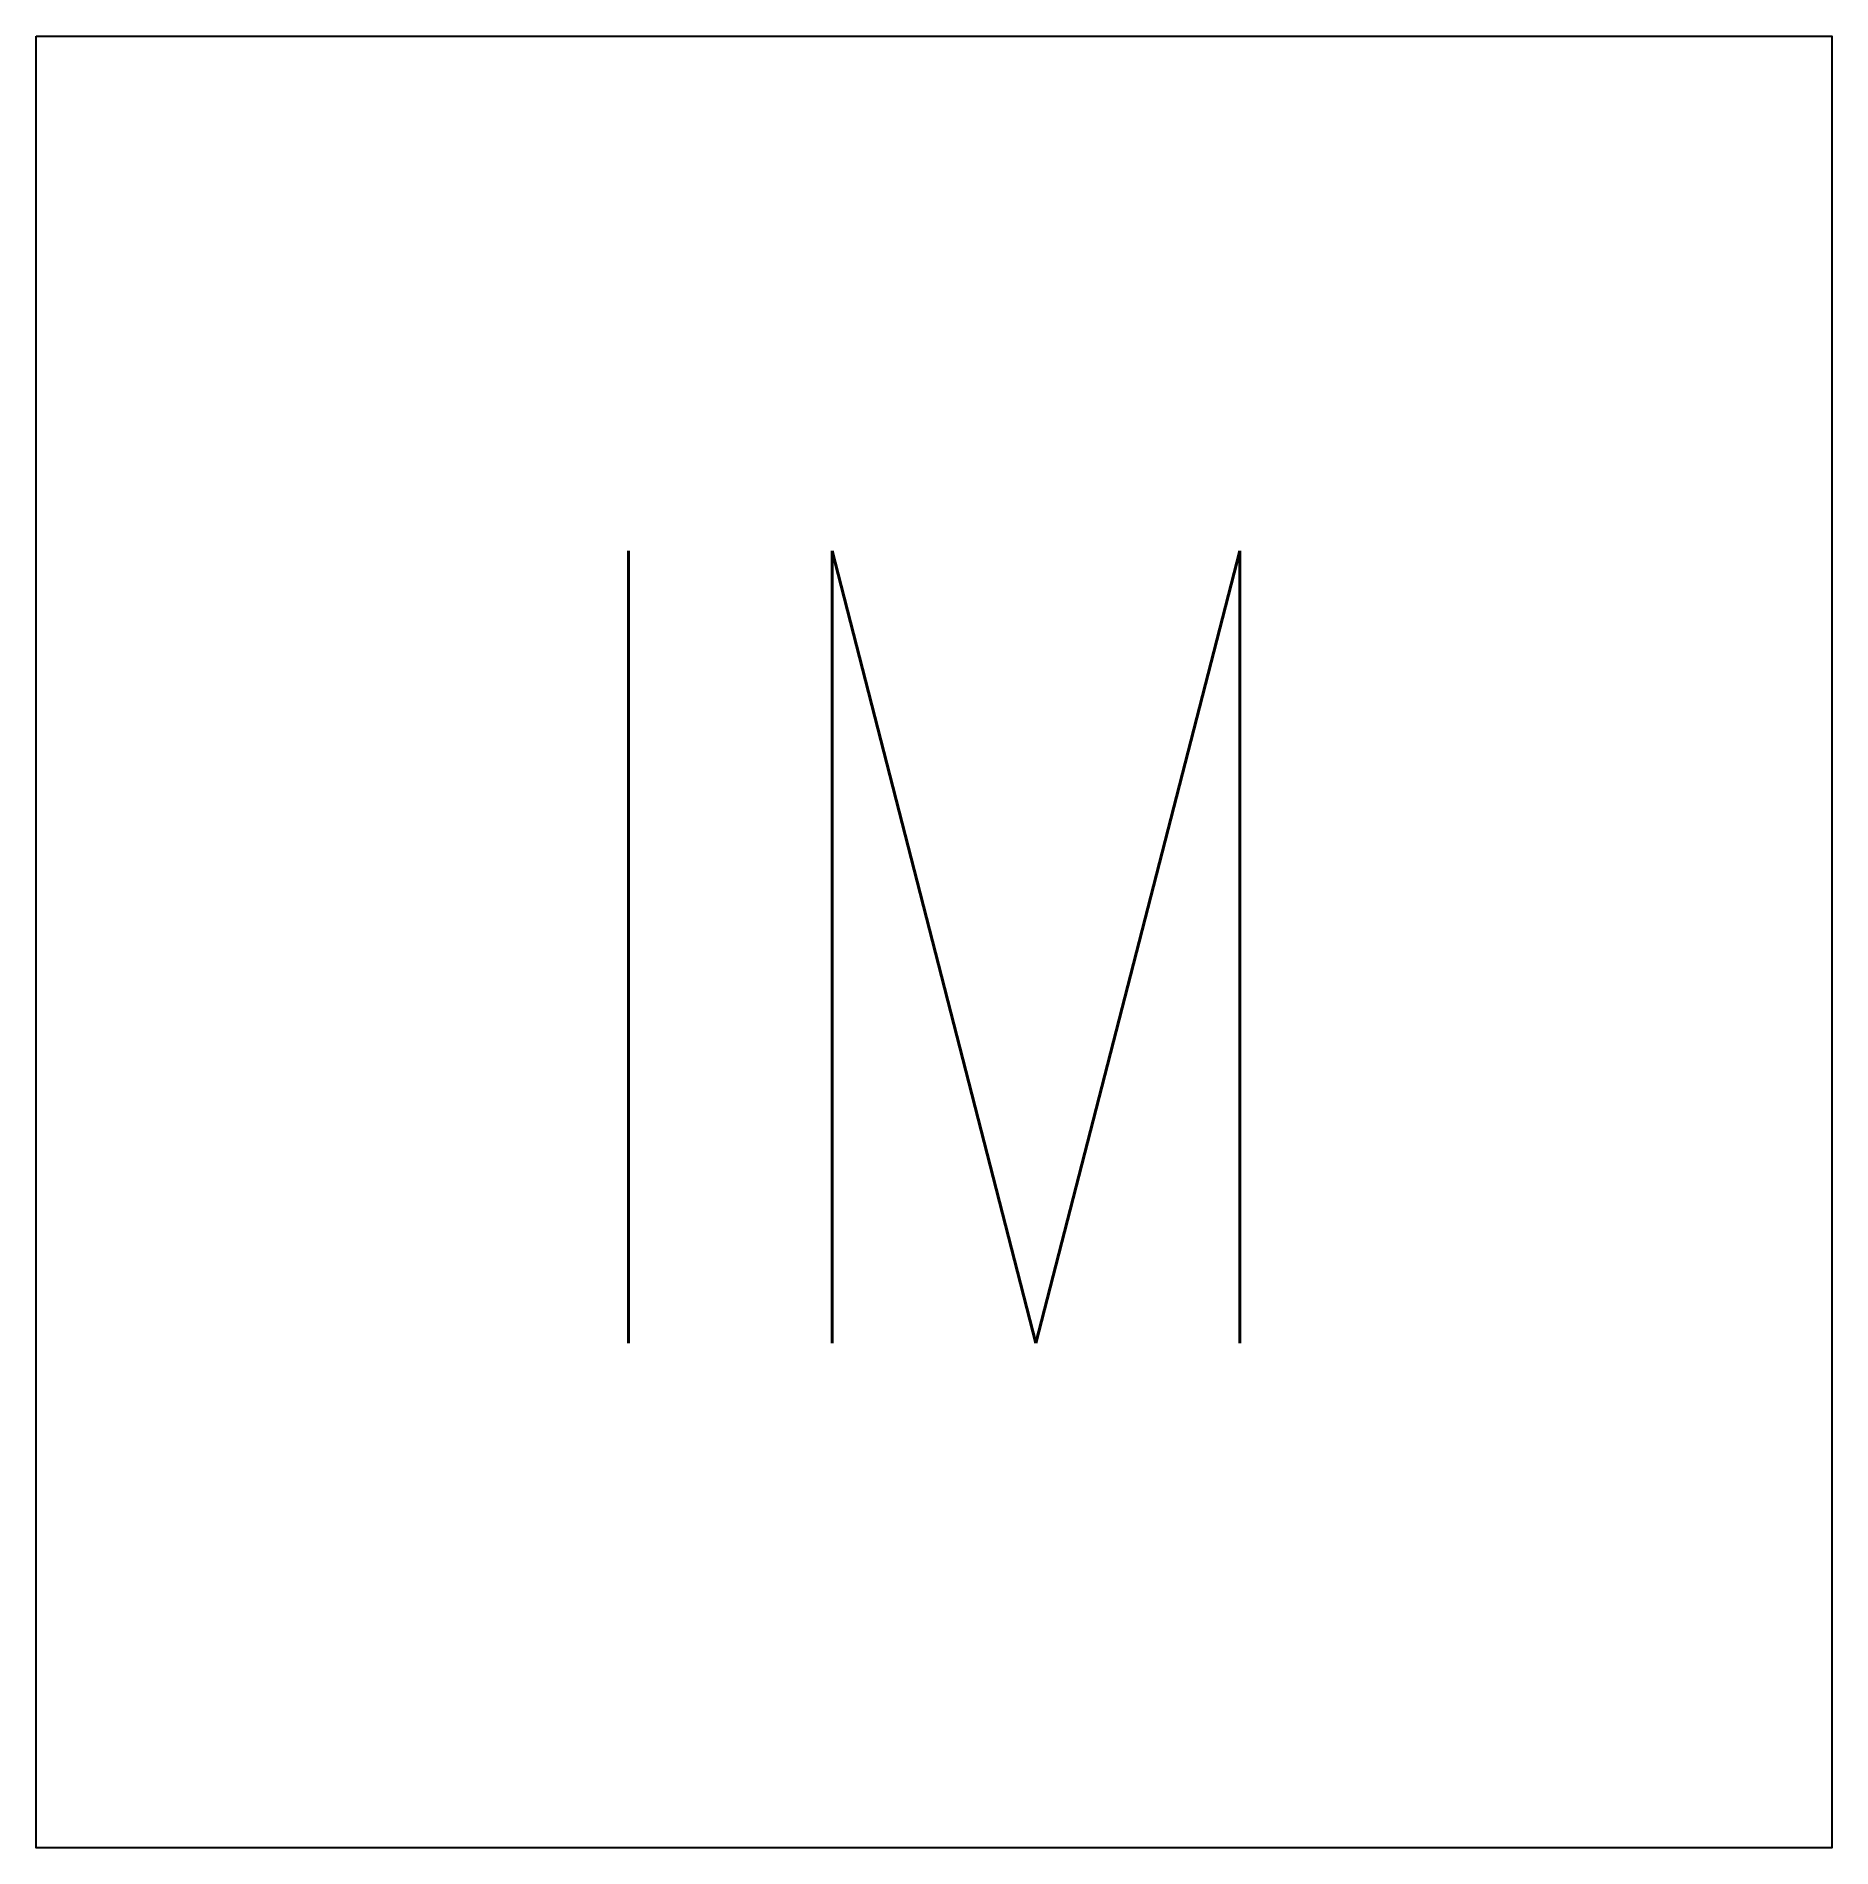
# Model space of a CAD drawing. Header units: millimetres. Extents: x 2472.62 to 2477.58, y 1632.67 to 1637.68.
import ezdxf
from ezdxf.enums import TextEntityAlignment as Align

# ---------------------------------------------------------------- set-up
doc = ezdxf.new("R2010")
doc.units = ezdxf.units.MM
doc.layers.add('OCJ-ESQ UNI-CORREGIDOS IDO.br$0$01-ELE-APARATOS', color=170, linetype='Continuous')
doc.styles.add('OCJ-ESQ UNI-CORREGIDOS IDO.br$0$Electricidad', font='ROMANS.SHX', dxfattribs={"width": 0.75, "height": 0.175})

# ---------------------------------------------------------------- blocks, each defined once
blk = doc.blocks.new('instrumento_de_medicion_multifuncion')
at = {"layer": 'OCJ-ESQ UNI-CORREGIDOS IDO.br$0$01-ELE-APARATOS'}
blk.add_lwpolyline([(3831.9525, 1179.1403), (3836.9147, 1179.1403), (3836.9147, 1174.133), (3831.9525, 1174.133)], close=True, dxfattribs=at)
at = {"layer": 'OCJ-ESQ UNI-CORREGIDOS IDO.br$0$01-ELE-APARATOS', "style": 'OCJ-ESQ UNI-CORREGIDOS IDO.br$0$Electricidad', "width": 0.75}
blk.add_text('IM', height=2.19008, dxfattribs=at).set_placement((3834.4336, 1175.5281), align=Align.CENTER)

msp = doc.modelspace()

# ---------------------------------------------------------------- block references
msp.add_blockref('instrumento_de_medicion_multifuncion', (-1359.3337, 458.5384))

doc.saveas('drawing.dxf')
